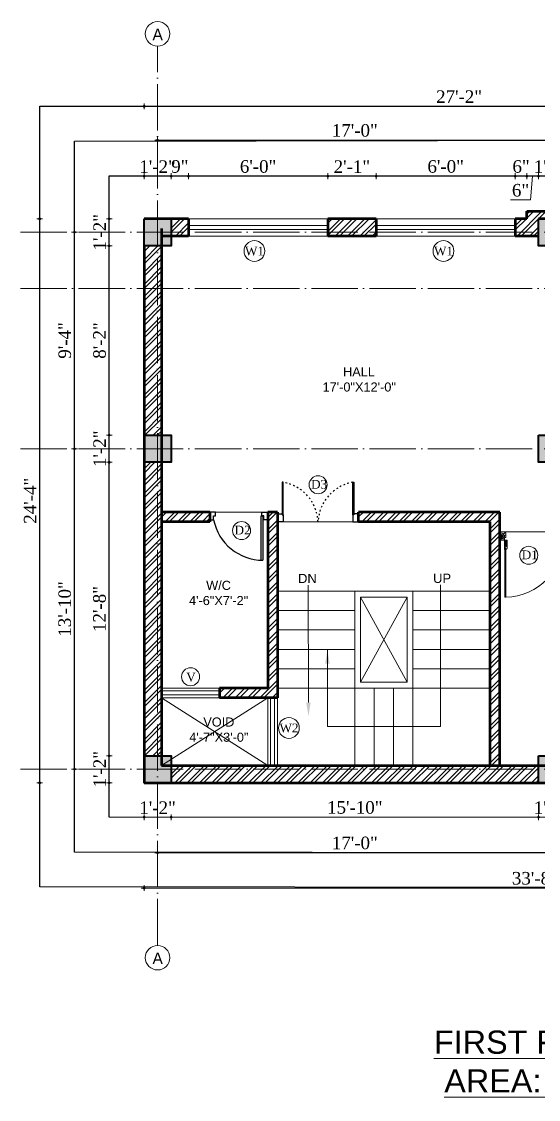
# Model space of a CAD drawing. Header units: inches. Extents: x 153221 to 157601, y -20468 to 0.
# Drawn here: x 154586 to 154853, y -19060 to -18503 of the extents above; entities that cross this region are included whole.
import ezdxf

# ---------------------------------------------------------------- set-up
doc = ezdxf.new("R2010")
doc.units = ezdxf.units.IN
doc.header["$MEASUREMENT"] = 0
doc.header["$PDMODE"] = 99
doc.linetypes.add('ACAD_ISO03W100', pattern=[30, 12, -18])
doc.linetypes.add('ACAD_ISO04W100', pattern=[30, 24, -3, 0, -3])
for name, color, linetype, lineweight in [('.09', 24, 'Continuous', 9), ('.1', 168, 'Continuous', 13), ('CENTER  LINE RA', 10, 'ACAD_ISO04W100', 20), ('CONC. OUTLINE RA', 150, 'Continuous', 40), ('door', 170, 'Continuous', 25), ('DOOR-WIN RA', 3, 'Continuous', 20), ('dw', 104, 'Continuous', 18), ('Hatch', 254, 'Continuous', 9), ('HATCH RA', 8, 'Continuous', 5), ('STAIR PLAN AND ELEV RA', 124, 'Continuous', 20), ('Text', 7, 'Continuous', 18), ('TEXTLAYER', 7, 'Continuous', 18), ('WALL RA', 42, 'Continuous', 50)]:
    doc.layers.add(name, color=color, linetype=linetype, lineweight=lineweight)
for name, color, linetype in [('IN-WALL', 1, 'Continuous'), ('lettring', 7, 'Continuous'), ('WINDOW+dOOR', 5, 'Continuous')]:
    doc.layers.add(name, color=color, linetype=linetype)
doc.styles.add('arial', font='arial.ttf', dxfattribs={"height": 7})
doc.styles.add('DIM', font='dutch.ttf')
doc.styles.get("Standard").update_dxf_attribs({"font": 'arial.ttf'})
doc.styles.add('titles', font='GOTHICB.TTF')
doc.dimstyles.new('1-8', dxfattribs={"dimtxt": 7, "dimasz": 3, "dimexe": 3, "dimexo": 3, "dimgap": 3, "dimtad": 1, "dimdec": 0, "dimzin": 0, "dimdsep": 46, "dimlunit": 4, "dimtxsty": 'arial', "dimblk": 'ARCHTICK', "dimcen": 0.09, "dimdle": 3, "dimclrt": 6, "dimazin": 0, "dimtfac": 1, "dimtdec": 0, "dimtix": 1, "dimtofl": 0, "dimtmove": 2, "dimatfit": 3, "dimfxl": 5, "dimfxlon": 1, "dimtolj": 1, "dimtzin": 0, "dimlwe": 5, "dimarcsym": 1})
doc.dimstyles.new('Copy of DIM 8', dxfattribs={"dimtxt": 6.5, "dimasz": 1, "dimexe": 6, "dimexo": 18, "dimgap": 1.6875, "dimtad": 1, "dimdec": 0, "dimzin": 3, "dimdsep": 46, "dimlunit": 4, "dimtxsty": 'DIM', "dimblk": 'dot 2', "dimcen": 0.09375, "dimse1": 1, "dimse2": 1, "dimclrd": 1, "dimclre": 1, "dimclrt": 256, "dimadec": 0, "dimazin": 0, "dimtfac": 0.75, "dimtdec": 0, "dimtix": 1, "dimtmove": 1, "dimatfit": 3, "dimldrblk": 'DOT', "dimfxl": 1, "dimtolj": 1, "dimtzin": 0, "dimlwd": 9, "dimlwe": 9, "dimarcsym": 0})
pattern_1 = [(45, (9374.3628, -3876.767), (-3.18198052, 3.18198052), []), (45, (9376.484, -3876.767), (-3.18198052, 3.18198052), [])]
pattern_2 = [(45, (9374.3628, -3872.767), (-3.18198052, 3.18198052), []), (45, (9376.484, -3872.767), (-3.18198052, 3.18198052), [])]

# ---------------------------------------------------------------- blocks, each defined once
blk = doc.blocks.new('30 inch door')
at = {"layer": '.09'}
blk.add_arc((10330.01, 24687.1), 25.67, 91.332, 180, dxfattribs=at)
at = {"layer": '.1'}
for p, q in [((10329.41, 24712.76), (10329.41, 24691.67)), ((10329.41, 24712.76), (10329.81, 24712.76)), ((10329.81, 24691.67), (10329.81, 24712.76)), ((10328.81, 24688.15), (10328.81, 24691.67)), ((10329.29, 24692.15), (10329.41, 24692.15)), ((10329.41, 24692.15), (10329.41, 24691.67)), ((10329.41, 24691.67), (10329.81, 24691.67)), ((10329.41, 24691.67), (10329.81, 24691.67)), ((10329.81, 24691.67), (10329.81, 24692.15)), ((10329.81, 24692.15), (10330.01, 24692.15)), ((10330.01, 24692.15), (10330.01, 24688.15)), ((10302.02, 24688.15), (10302.02, 24684.65)), ((10304.03, 24688.15), (10302.02, 24688.15)), ((10304.03, 24688.15), (10304.03, 24688.15)), ((10304.03, 24687.1), (10304.03, 24688.15)), ((10304.65, 24687.1), (10304.03, 24687.1)), ((10304.65, 24685.52), (10304.65, 24687.1)), ((10330.01, 24688.15), (10328.81, 24688.15)), ((10329.4, 24687.1), (10330.01, 24687.1)), ((10329.4, 24685.52), (10329.4, 24687.1)), ((10330.01, 24687.1), (10330.01, 24688.15)), ((10330.01, 24688.15), (10332.02, 24688.15)), ((10332.02, 24688.15), (10332.02, 24684.65)), ((10302.02, 24684.65), (10303.77, 24684.65)), ((10332.02, 24684.65), (10330.27, 24684.65))]:
    blk.add_line(p, q, dxfattribs=at)
for centre, major_axis, start_param, end_param in [((10329.29, 24691.67), (-0.339, 0.339), 5.497787, 7.068583), ((10303.77, 24685.52), (-0.619, -0.619), 0.785398, 2.356194)]:
    blk.add_ellipse(centre, major_axis=major_axis, ratio=1, start_param=start_param, end_param=end_param, dxfattribs=at)
at = {"layer": '.1', "extrusion": (0, 0, -1)}
blk.add_ellipse((10330.27, 24685.52), major_axis=(-0.619, 0.619), ratio=1, start_param=3.926991, end_param=5.497787, dxfattribs=at)
blk.add_line((10330.01, 24688.15), (10330.01, 24688.15))
at = {"layer": 'Hatch', "lineweight": 0}
for points, knots in [([(10329.9, 24690.9), (10329.69, 24690.85), (10329.25, 24690.74), (10329.1, 24690.31), (10329.02, 24690.08)], [0, 0, 0, 0, 15.424483, 31.99547, 31.99547, 31.99547, 31.99547]), ([(10329.92, 24690.24), (10329.72, 24690.12), (10329.23, 24689.84), (10329.13, 24689.27), (10329.07, 24688.95)], [0, 0, 0, 0, 17.254821, 40.319618, 40.319618, 40.319618, 40.319618]), ([(10330.01, 24688.15), (10329.7, 24688.44), (10329.1, 24689.01), (10329.14, 24689.82), (10329.09, 24691.13)], [0, 0, 0, 0, 30.296971, 58.529009, 58.529009, 58.529009, 58.529009]), ([(10330.01, 24688.15), (10329.86, 24688.5), (10329.47, 24689.39), (10329.44, 24690.38), (10329.42, 24690.98)], [0, 0, 0, 0, 28.413311, 72.750806, 72.750806, 72.750806, 72.750806]), ([(10330.01, 24688.15), (10329.93, 24688.7), (10329.77, 24689.76), (10329.75, 24690.84), (10329.74, 24691.37)], [0, 0, 0, 0, 41.50394, 80.765622, 80.765622, 80.765622, 80.765622]), ([(10302.02, 24688.15), (10302.05, 24687.95), (10302.17, 24687.01), (10302.48, 24686.12), (10302.72, 24685.42)], [0, 0, 0, 0, 17.459471, 80.67073, 80.67073, 80.67073, 80.67073]), ([(10302.02, 24688.15), (10302.41, 24687.86), (10303.15, 24687.31), (10304.04, 24687.05), (10304.45, 24686.93)], [0, 0, 0, 0, 41.503939, 78.170205, 78.170205, 78.170205, 78.170205]), ([(10302.02, 24688.15), (10302.45, 24687.5), (10303.05, 24686.59), (10304.02, 24686.14), (10304.29, 24686.01)], [0, 0, 0, 0, 64.705486, 90.408952, 90.408952, 90.408952, 90.408952]), ([(10302.02, 24688.15), (10302.13, 24687.79), (10302.35, 24687.1), (10302.97, 24686.1), (10304.18, 24685.07)], [0, 0, 0, 0, 30.296971, 58.529009, 58.529009, 58.529009, 58.529009]), ([(10303.35, 24687.82), (10303.2, 24687.43), (10302.98, 24686.82), (10302.44, 24686.51), (10302.25, 24686.4)], [0, 0, 0, 0, 34.642749, 52.790216, 52.790216, 52.790216, 52.790216]), ([(10303.86, 24687.89), (10303.73, 24687.32), (10303.52, 24686.4), (10302.7, 24686), (10302.39, 24685.85)], [0, 0, 0, 0, 47.051669, 75.417188, 75.417188, 75.417188, 75.417188]), ([(10304.15, 24687.01), (10304.07, 24686.57), (10303.9, 24685.69), (10303.13, 24685.22), (10302.75, 24684.98)], [0, 0, 0, 0, 36.886594, 73.591637, 73.591637, 73.591637, 73.591637]), ([(10330.01, 24688.15), (10329.8, 24688.26), (10329.35, 24688.51), (10329.11, 24688.97), (10328.99, 24689.22)], [0, 0, 0, 0, 17.459472, 37.737029, 37.737029, 37.737029, 37.737029]), ([(10329.9, 24689.44), (10329.59, 24689.24), (10329.23, 24689.01), (10329.2, 24688.63), (10329.2, 24688.58)], [0, 0, 0, 0, 24.633819, 28.489546, 28.489546, 28.489546, 28.489546]), ([(10332.02, 24688.15), (10331.63, 24687.86), (10330.89, 24687.31), (10330.01, 24687.05), (10329.59, 24686.93)], [0, 0, 0, 0, 41.503939, 78.170205, 78.170205, 78.170205, 78.170205]), ([(10332.02, 24688.15), (10331.59, 24687.5), (10330.99, 24686.59), (10330.03, 24686.14), (10329.75, 24686.01)], [0, 0, 0, 0, 64.705486, 90.408952, 90.408952, 90.408952, 90.408952]), ([(10332.02, 24688.15), (10331.91, 24687.79), (10331.69, 24687.1), (10331.07, 24686.1), (10329.87, 24685.07)], [0, 0, 0, 0, 30.296971, 58.529009, 58.529009, 58.529009, 58.529009]), ([(10329.89, 24687.01), (10329.98, 24686.57), (10330.14, 24685.69), (10330.91, 24685.22), (10331.29, 24684.98)], [0, 0, 0, 0, 36.886594, 73.591637, 73.591637, 73.591637, 73.591637]), ([(10330.18, 24687.89), (10330.31, 24687.32), (10330.52, 24686.4), (10331.35, 24686), (10331.66, 24685.85)], [0, 0, 0, 0, 47.051669, 75.417188, 75.417188, 75.417188, 75.417188]), ([(10330.7, 24687.82), (10330.84, 24687.43), (10331.06, 24686.82), (10331.61, 24686.51), (10331.8, 24686.4)], [0, 0, 0, 0, 34.642749, 52.790216, 52.790216, 52.790216, 52.790216]), ([(10332.02, 24688.15), (10332, 24687.95), (10331.87, 24687.01), (10331.56, 24686.12), (10331.32, 24685.42)], [0, 0, 0, 0, 17.459471, 80.67073, 80.67073, 80.67073, 80.67073])]:
    blk.add_open_spline(points, degree=3, knots=knots, dxfattribs=at)
blk = doc.blocks.new('asdadas')
at = {"layer": 'door'}
for points in [[(-15507.35, 29030.58), (-15507.34, 29047.44), (-15507.84, 29047.44), (-15507.85, 29031.08)], [(-15471.35, 29030.58), (-15471.36, 29047.44), (-15470.86, 29047.44), (-15470.85, 29031.08)]]:
    blk.add_lwpolyline(points, dxfattribs=at)
for points in [[(-15510.35, 29027.08), (-15510.35, 29031.08), (-15507.85, 29031.08), (-15507.85, 29030.58), (-15507.35, 29030.58), (-15507.35, 29027.08)], [(-15468.35, 29027.08), (-15468.35, 29031.08), (-15470.85, 29031.08), (-15470.85, 29030.58), (-15471.35, 29030.58), (-15471.35, 29027.08)]]:
    blk.add_lwpolyline(points, close=True, dxfattribs=at)
at = {"layer": 'door', "linetype": 'ACAD_ISO03W100', "ltscale": 0.07}
for centre, start, end in [((-15511.1, 29025.99), 2.8678, 80.0616), ((-15467.6, 29025.99), 99.9384, 177.1322)]:
    blk.add_arc(centre, 21.78, start, end, dxfattribs=at)
blk = doc.blocks.new('COLUMN')
at = {"layer": 'CONC. OUTLINE RA', "transparency": 33554687}
h = blk.add_hatch(color=256, dxfattribs=at)
h.dxf.hatch_style = 1
h.paths.add_polyline_path([(148062.93, -13130.45), (148076.93, -13130.45), (148076.93, -13116.45), (148062.93, -13116.45)])
at = {"layer": 'CONC. OUTLINE RA'}
blk.add_lwpolyline([(148062.93, -13116.45), (148076.93, -13116.45), (148076.93, -13130.45), (148062.93, -13130.45)], close=True, dxfattribs=at)
blk = doc.blocks.new('D1')
at = {"layer": 'door'}
for p, q in [((40756.71, -24912.93), (40760.71, -24912.93)), ((40756.71, -24912.93), (40756.71, -24914.93)), ((40756.71, -24914.93), (40758.71, -24914.93)), ((40758.71, -24914.93), (40758.71, -24915.93)), ((40758.71, -24915.93), (40760.71, -24915.93)), ((40760.71, -24915.93), (40760.71, -24912.93)), ((40758.71, -24940.43), (40735.75, -24940.43)), ((40735.93, -24939.43), (40758.71, -24939.43)), ((40758.71, -24939.43), (40758.71, -24940.43)), ((40758.71, -24940.93), (40758.71, -24939.93)), ((40758.71, -24939.93), (40760.71, -24939.93)), ((40760.71, -24939.93), (40760.71, -24942.93)), ((40756.71, -24940.93), (40758.71, -24940.93)), ((40756.71, -24942.93), (40756.71, -24940.93)), ((40760.71, -24942.93), (40756.71, -24942.93))]:
    blk.add_line(p, q, dxfattribs=at)
blk.add_arc((40761.75, -24940.43), 25.99, 101.1753, 180.0001, dxfattribs=at)
blk = doc.blocks.new('_ArchTick')
at = {"color": 0, "linetype": 'ByBlock', "const_width": 0.15}
blk.add_lwpolyline([(-0.5, -0.5), (0.5, 0.5)], dxfattribs=at)
blk = doc.blocks.new('nbc')
at = {"layer": 'CENTER  LINE RA', "linetype": 'ACAD_ISO04W100'}
for p, q in [((157544.19, -18980.32), (157544.19, -18515.32)), ((157473.24, -18611.56), (158032.97, -18611.56)), ((157473.24, -18640.7), (158032.97, -18640.7)), ((157473.24, -18723.5), (158032.97, -18723.5)), ((157473.24, -18889.2), (158032.97, -18889.2))]:
    blk.add_line(p, q, dxfattribs=at)
at = {"layer": 'Text'}
for centre in [(157544.19, -18508.98), (157544.19, -18508.98), (157544.19, -18508.98), (157544.19, -18986.67), (157544.19, -18986.67), (157544.19, -18986.67)]:
    blk.add_circle(centre, 6.34, dxfattribs=at)
at = {"layer": 'Text', "char_height": 6, "width": 68.6783, "attachment_point": 3, "rotation": 0.0035, "style": 'titles'}
for insert in [(157546.91, -18506.3), (157546.91, -18983.99)]:
    blk.add_mtext('{\\fStylus BT|b0|i0|c0|p34;A}', dxfattribs=dict(at, insert=insert))
blk = doc.blocks.new('dot1')
at = {"layer": 'Hatch'}
h = blk.add_hatch(color=256, dxfattribs=at)
edge = h.paths.add_edge_path()
edge.add_arc((0, 0), 1, 0, 360)
for p, q in [((3, 0), (-3, 0)), ((0, 3), (0, -3))]:
    blk.add_line(p, q, dxfattribs=at)
blk.add_circle((0, 0), 1, dxfattribs=at)
blk = doc.blocks.new('dot 2')
at = {"layer": 'Hatch', "xscale": 0.5, "yscale": 0.5, "zscale": 0.5}
blk.add_blockref('dot1', (0, 0), dxfattribs=at)
blk = doc.blocks.new('*D659')
at = {"layer": 'Defpoints', "color": 0, "transparency": 16777216}
for p in [(158400.66, -18582.7), (158386.66, -18604.7), (158400.66, -18604.7)]:
    blk.add_point(p, dxfattribs=at)
at = {"layer": 'lettring', "color": 1, "lineweight": 9, "transparency": 16777216}
for p, q in [((158385.66, -18582.7), (158384.66, -18582.7)), ((158386.66, -18582.7), (158400.66, -18582.7)), ((158401.66, -18582.7), (158402.66, -18582.7))]:
    blk.add_line(p, q, dxfattribs=at)
blk.add_blockref('dot 2', (158386.66, -18582.7), dxfattribs=at)
at = {"layer": 'lettring', "color": 1, "lineweight": 9, "transparency": 16777216, "rotation": 180}
blk.add_blockref('dot 2', (158400.66, -18582.7), dxfattribs=at)
at = {"layer": 'lettring', "transparency": 16777216, "insert": (158393.66, -18577.74), "char_height": 6.5, "attachment_point": 5, "style": 'DIM'}
blk.add_mtext('\\A1;1\'-2"', dxfattribs=at)
blk = doc.blocks.new('_Dot')
at = {"color": 0, "linetype": 'ByBlock', "lineweight": -2}
blk.add_line((-0.5, 0), (-1, 0), dxfattribs=at)
at = {"color": 0, "linetype": 'ByBlock', "const_width": 0.5}
blk.add_lwpolyline([(-0.25, 0, 1), (0.25, 0, 1)], format="xyb", close=True, dxfattribs=at)
blk = doc.blocks.new('*D660')
at = {"layer": 'Defpoints', "color": 0, "transparency": 16777216}
for p in [(158409.66, -18582.7), (158400.66, -18604.7), (158409.66, -18604.7)]:
    blk.add_point(p, dxfattribs=at)
at = {"layer": 'lettring', "color": 1, "lineweight": 9, "transparency": 16777216}
for p, q in [((158399.66, -18582.7), (158398.66, -18582.7)), ((158400.66, -18582.7), (158409.66, -18582.7)), ((158410.66, -18582.7), (158411.66, -18582.7))]:
    blk.add_line(p, q, dxfattribs=at)
blk.add_blockref('dot 2', (158400.66, -18582.7), dxfattribs=at)
at = {"layer": 'lettring', "color": 1, "lineweight": 9, "transparency": 16777216, "rotation": 180}
blk.add_blockref('dot 2', (158409.66, -18582.7), dxfattribs=at)
at = {"layer": 'lettring', "transparency": 16777216, "insert": (158405.16, -18577.7), "char_height": 6.5, "attachment_point": 5, "style": 'DIM'}
blk.add_mtext('\\A1;9"', dxfattribs=at)
blk = doc.blocks.new('*D661')
at = {"layer": 'Defpoints', "color": 0, "transparency": 16777216}
for p in [(158481.66, -18582.7), (158409.66, -18604.7), (158481.66, -18604.7)]:
    blk.add_point(p, dxfattribs=at)
at = {"layer": 'lettring', "color": 1, "lineweight": 9, "transparency": 16777216}
blk.add_line((158410.66, -18582.7), (158480.66, -18582.7), dxfattribs=at)
at = {"layer": 'lettring', "color": 1, "lineweight": 9, "transparency": 16777216, "rotation": 180}
blk.add_blockref('dot 2', (158409.66, -18582.7), dxfattribs=at)
at = {"layer": 'lettring', "color": 1, "lineweight": 9, "transparency": 16777216}
blk.add_blockref('dot 2', (158481.66, -18582.7), dxfattribs=at)
at = {"layer": 'lettring', "transparency": 16777216, "insert": (158445.66, -18577.7), "char_height": 6.5, "attachment_point": 5, "style": 'DIM'}
blk.add_mtext('\\A1;6\'-0"', dxfattribs=at)
blk = doc.blocks.new('*D662')
at = {"layer": 'Defpoints', "color": 0, "transparency": 16777216}
for p in [(158506.7, -18582.7), (158481.66, -18604.7), (158506.7, -18604.7)]:
    blk.add_point(p, dxfattribs=at)
at = {"layer": 'lettring', "color": 1, "lineweight": 9, "transparency": 16777216}
blk.add_line((158482.66, -18582.7), (158505.7, -18582.7), dxfattribs=at)
at = {"layer": 'lettring', "color": 1, "lineweight": 9, "transparency": 16777216, "rotation": 180}
blk.add_blockref('dot 2', (158481.66, -18582.7), dxfattribs=at)
at = {"layer": 'lettring', "color": 1, "lineweight": 9, "transparency": 16777216}
blk.add_blockref('dot 2', (158506.7, -18582.7), dxfattribs=at)
at = {"layer": 'lettring', "transparency": 16777216, "insert": (158494.18, -18577.74), "char_height": 6.5, "attachment_point": 5, "style": 'DIM'}
blk.add_mtext('\\A1;2\'-1"', dxfattribs=at)
blk = doc.blocks.new('*D663')
at = {"layer": 'Defpoints', "color": 0, "transparency": 16777216}
for p in [(158578.7, -18582.7), (158506.7, -18604.7), (158578.7, -18604.7)]:
    blk.add_point(p, dxfattribs=at)
at = {"layer": 'lettring', "color": 1, "lineweight": 9, "transparency": 16777216}
blk.add_line((158507.7, -18582.7), (158577.7, -18582.7), dxfattribs=at)
at = {"layer": 'lettring', "color": 1, "lineweight": 9, "transparency": 16777216, "rotation": 180}
blk.add_blockref('dot 2', (158506.7, -18582.7), dxfattribs=at)
at = {"layer": 'lettring', "color": 1, "lineweight": 9, "transparency": 16777216}
blk.add_blockref('dot 2', (158578.7, -18582.7), dxfattribs=at)
at = {"layer": 'lettring', "transparency": 16777216, "insert": (158542.7, -18577.7), "char_height": 6.5, "attachment_point": 5, "style": 'DIM'}
blk.add_mtext('\\A1;6\'-0"', dxfattribs=at)
blk = doc.blocks.new('*D664')
at = {"layer": 'Defpoints', "color": 0, "transparency": 16777216}
for p in [(158584.7, -18582.7), (158578.7, -18604.7), (158584.7, -18604.7)]:
    blk.add_point(p, dxfattribs=at)
at = {"layer": 'lettring', "color": 1, "lineweight": 9, "transparency": 16777216}
for p, q in [((158577.7, -18582.7), (158576.7, -18582.7)), ((158578.7, -18582.7), (158584.7, -18582.7)), ((158585.7, -18582.7), (158586.7, -18582.7))]:
    blk.add_line(p, q, dxfattribs=at)
blk.add_blockref('dot 2', (158578.7, -18582.7), dxfattribs=at)
at = {"layer": 'lettring', "color": 1, "lineweight": 9, "transparency": 16777216, "rotation": 180}
blk.add_blockref('dot 2', (158584.7, -18582.7), dxfattribs=at)
at = {"layer": 'lettring', "transparency": 16777216, "insert": (158581.7, -18577.7), "char_height": 6.5, "attachment_point": 5, "style": 'DIM'}
blk.add_mtext('\\A1;6"', dxfattribs=at)
blk = doc.blocks.new('*D665')
at = {"layer": 'Defpoints', "color": 0, "transparency": 16777216}
for p in [(158590.7, -18582.7), (158584.7, -18604.7), (158590.7, -18604.7)]:
    blk.add_point(p, dxfattribs=at)
at = {"layer": 'lettring', "color": 1, "lineweight": 9, "transparency": 16777216}
for p, q in [((158585.7, -18582.7), (158589.7, -18582.7)), ((158587.7, -18582.7), (158586.6, -18594.99)), ((158586.6, -18594.99), (158576.28, -18594.99))]:
    blk.add_line(p, q, dxfattribs=at)
at = {"layer": 'lettring', "color": 1, "lineweight": 9, "transparency": 16777216, "rotation": 180}
blk.add_blockref('dot 2', (158584.7, -18582.7), dxfattribs=at)
at = {"layer": 'lettring', "color": 1, "lineweight": 9, "transparency": 16777216}
blk.add_blockref('dot 2', (158590.7, -18582.7), dxfattribs=at)
at = {"layer": 'lettring', "transparency": 16777216, "insert": (158581.44, -18589.99), "char_height": 6.5, "attachment_point": 5, "style": 'DIM'}
blk.add_mtext('\\A1;6"', dxfattribs=at)
blk = doc.blocks.new('*D666')
at = {"layer": 'Defpoints', "color": 0, "transparency": 16777216}
for p in [(158604.7, -18582.7), (158590.7, -18604.7), (158604.7, -18604.7)]:
    blk.add_point(p, dxfattribs=at)
at = {"layer": 'lettring', "color": 1, "lineweight": 9, "transparency": 16777216}
for p, q in [((158589.7, -18582.7), (158588.7, -18582.7)), ((158590.7, -18582.7), (158604.7, -18582.7)), ((158605.7, -18582.7), (158606.7, -18582.7))]:
    blk.add_line(p, q, dxfattribs=at)
blk.add_blockref('dot 2', (158590.7, -18582.7), dxfattribs=at)
at = {"layer": 'lettring', "color": 1, "lineweight": 9, "transparency": 16777216, "rotation": 180}
blk.add_blockref('dot 2', (158604.7, -18582.7), dxfattribs=at)
at = {"layer": 'lettring', "transparency": 16777216, "insert": (158597.7, -18577.74), "char_height": 6.5, "attachment_point": 5, "style": 'DIM'}
blk.add_mtext('\\A1;1\'-2"', dxfattribs=at)
blk = doc.blocks.new('*D675')
at = {"layer": 'Defpoints', "color": 0, "transparency": 16777216}
for p in [(158597.7, -18564.08), (158393.66, -18611.7), (158597.7, -18611.7)]:
    blk.add_point(p, dxfattribs=at)
at = {"layer": 'lettring', "color": 1, "lineweight": 9, "transparency": 16777216}
blk.add_line((158394.66, -18564.08), (158596.7, -18564.08), dxfattribs=at)
for p, rotation in [((158393.66, -18564.08), 179.9997037240201), ((158597.7, -18564.08), 359.9997037240201)]:
    blk.add_blockref('dot 2', p, dxfattribs=dict(at, rotation=rotation))
at = {"layer": 'lettring', "transparency": 16777216, "insert": (158495.68, -18559.05), "char_height": 6.5, "attachment_point": 5, "rotation": 359.9997, "style": 'DIM'}
blk.add_mtext('\\A1;17\'-0"', dxfattribs=at)
blk = doc.blocks.new('*D677')
at = {"layer": 'Defpoints', "color": 0, "transparency": 16777216}
for p in [(158386.66, -18546.57), (158386.66, -18629.81), (158712.61, -18629.81)]:
    blk.add_point(p, dxfattribs=at)
at = {"layer": 'lettring', "color": 1, "lineweight": 9, "transparency": 16777216}
blk.add_line((158711.61, -18546.57), (158387.66, -18546.57), dxfattribs=at)
at = {"layer": 'lettring', "color": 1, "lineweight": 9, "transparency": 16777216, "rotation": 180}
blk.add_blockref('dot 2', (158386.66, -18546.57), dxfattribs=at)
at = {"layer": 'lettring', "color": 1, "lineweight": 9, "transparency": 16777216}
blk.add_blockref('dot 2', (158712.61, -18546.57), dxfattribs=at)
at = {"layer": 'lettring', "transparency": 16777216, "insert": (158549.63, -18541.57), "char_height": 6.5, "attachment_point": 5, "style": 'DIM'}
blk.add_mtext('\\A1;27\'-2"', dxfattribs=at)
blk = doc.blocks.new('*D690')
at = {"layer": 'Defpoints', "color": 0, "transparency": 16777216}
for p in [(158386.66, -18896.34), (158400.66, -18896.34), (158400.66, -18914.19)]:
    blk.add_point(p, dxfattribs=at)
at = {"layer": 'lettring', "color": 1, "lineweight": 9, "transparency": 16777216}
for p, q in [((158385.66, -18914.19), (158384.66, -18914.19)), ((158386.66, -18914.19), (158400.66, -18914.19)), ((158401.66, -18914.19), (158402.66, -18914.19))]:
    blk.add_line(p, q, dxfattribs=at)
blk.add_blockref('dot 2', (158386.66, -18914.19), dxfattribs=at)
at = {"layer": 'lettring', "color": 1, "lineweight": 9, "transparency": 16777216, "rotation": 180}
blk.add_blockref('dot 2', (158400.66, -18914.19), dxfattribs=at)
at = {"layer": 'lettring', "transparency": 16777216, "insert": (158393.66, -18909.22), "char_height": 6.5, "attachment_point": 5, "style": 'DIM'}
blk.add_mtext('\\A1;1\'-2"', dxfattribs=at)
blk = doc.blocks.new('*D691')
at = {"layer": 'Defpoints', "color": 0, "transparency": 16777216}
for p in [(158400.66, -18896.34), (158590.7, -18896.34), (158590.7, -18914.19)]:
    blk.add_point(p, dxfattribs=at)
at = {"layer": 'lettring', "color": 1, "lineweight": 9, "transparency": 16777216}
blk.add_line((158401.66, -18914.19), (158589.7, -18914.19), dxfattribs=at)
at = {"layer": 'lettring', "color": 1, "lineweight": 9, "transparency": 16777216, "rotation": 180}
blk.add_blockref('dot 2', (158400.66, -18914.19), dxfattribs=at)
at = {"layer": 'lettring', "color": 1, "lineweight": 9, "transparency": 16777216}
blk.add_blockref('dot 2', (158590.7, -18914.19), dxfattribs=at)
at = {"layer": 'lettring', "transparency": 16777216, "insert": (158495.68, -18909.12), "char_height": 6.5, "attachment_point": 5, "style": 'DIM'}
blk.add_mtext('\\A1;15\'-10"', dxfattribs=at)
blk = doc.blocks.new('*D692')
at = {"layer": 'Defpoints', "color": 0, "transparency": 16777216}
for p in [(158590.7, -18896.34), (158604.7, -18896.34), (158604.7, -18914.19)]:
    blk.add_point(p, dxfattribs=at)
at = {"layer": 'lettring', "color": 1, "lineweight": 9, "transparency": 16777216}
for p, q in [((158589.7, -18914.19), (158588.7, -18914.19)), ((158590.7, -18914.19), (158604.7, -18914.19)), ((158605.7, -18914.19), (158606.7, -18914.19))]:
    blk.add_line(p, q, dxfattribs=at)
blk.add_blockref('dot 2', (158590.7, -18914.19), dxfattribs=at)
at = {"layer": 'lettring', "color": 1, "lineweight": 9, "transparency": 16777216, "rotation": 180}
blk.add_blockref('dot 2', (158604.7, -18914.19), dxfattribs=at)
at = {"layer": 'lettring', "transparency": 16777216, "insert": (158597.7, -18909.22), "char_height": 6.5, "attachment_point": 5, "style": 'DIM'}
blk.add_mtext('\\A1;1\'-2"', dxfattribs=at)
blk = doc.blocks.new('*D695')
at = {"layer": 'Defpoints', "color": 0, "transparency": 16777216}
for p in [(158393.66, -18889.34), (158597.7, -18889.31), (158597.7, -18932.49)]:
    blk.add_point(p, dxfattribs=at)
at = {"layer": 'lettring', "color": 1, "lineweight": 9, "transparency": 16777216}
blk.add_line((158394.67, -18932.53), (158596.7, -18932.49), dxfattribs=at)
for p, rotation in [((158393.67, -18932.53), 180.0092945834064), ((158597.7, -18932.49), 0.009294583406391239)]:
    blk.add_blockref('dot 2', p, dxfattribs=dict(at, rotation=rotation))
at = {"layer": 'lettring', "transparency": 16777216, "insert": (158495.68, -18927.48), "char_height": 6.5, "attachment_point": 5, "rotation": 0.0093, "style": 'DIM'}
blk.add_mtext('\\A1;17\'-0"', dxfattribs=at)
blk = doc.blocks.new('*D697')
at = {"layer": 'Defpoints', "color": 0, "transparency": 16777216}
for p in [(158386.66, -18896.34), (158791.01, -18896.35), (158791.01, -18950.75)]:
    blk.add_point(p, dxfattribs=at)
at = {"layer": 'lettring', "color": 1, "lineweight": 9, "transparency": 16777216}
blk.add_line((158387.66, -18950.75), (158790.01, -18950.75), dxfattribs=at)
for p, rotation in [((158386.66, -18950.75), 179.9989877052301), ((158791.01, -18950.75), 359.99898770523)]:
    blk.add_blockref('dot 2', p, dxfattribs=dict(at, rotation=rotation))
at = {"layer": 'lettring', "transparency": 16777216, "insert": (158588.83, -18945.74), "char_height": 6.5, "attachment_point": 5, "rotation": 359.999, "style": 'DIM'}
blk.add_mtext('\\A1;33\'-8"', dxfattribs=at)
blk = doc.blocks.new('*D699')
at = {"layer": 'Defpoints', "color": 0, "transparency": 16777216}
for p in [(158368.66, -18882.34), (158386.66, -18882.34), (158386.66, -18896.34)]:
    blk.add_point(p, dxfattribs=at)
at = {"layer": 'lettring', "color": 1, "lineweight": 9, "transparency": 16777216}
for p, q in [((158368.66, -18881.34), (158368.66, -18880.34)), ((158368.66, -18896.34), (158368.66, -18882.34)), ((158368.66, -18897.34), (158368.66, -18898.34))]:
    blk.add_line(p, q, dxfattribs=at)
for p, rotation in [((158368.66, -18882.34), 270), ((158368.66, -18896.34), 90)]:
    blk.add_blockref('dot 2', p, dxfattribs=dict(at, rotation=rotation))
at = {"layer": 'lettring', "transparency": 16777216, "insert": (158363.69, -18889.34), "char_height": 6.5, "attachment_point": 5, "rotation": 90, "style": 'DIM'}
blk.add_mtext('\\A1;1\'-2"', dxfattribs=at)
blk = doc.blocks.new('*D700')
at = {"layer": 'Defpoints', "color": 0, "transparency": 16777216}
for p in [(158368.66, -18730.64), (158386.66, -18730.64), (158386.66, -18882.34)]:
    blk.add_point(p, dxfattribs=at)
at = {"layer": 'lettring', "color": 1, "lineweight": 9, "transparency": 16777216}
blk.add_line((158368.66, -18881.34), (158368.66, -18731.64), dxfattribs=at)
for p, rotation in [((158368.66, -18730.64), 90), ((158368.66, -18882.34), 270)]:
    blk.add_blockref('dot 2', p, dxfattribs=dict(at, rotation=rotation))
at = {"layer": 'lettring', "transparency": 16777216, "insert": (158363.63, -18806.49), "char_height": 6.5, "attachment_point": 5, "rotation": 90, "style": 'DIM'}
blk.add_mtext('\\A1;12\'-8"', dxfattribs=at)
blk = doc.blocks.new('*D701')
at = {"layer": 'Defpoints', "color": 0, "transparency": 16777216}
for p in [(158368.66, -18716.64), (158386.66, -18716.64), (158386.66, -18730.64)]:
    blk.add_point(p, dxfattribs=at)
at = {"layer": 'lettring', "color": 1, "lineweight": 9, "transparency": 16777216}
for p, q in [((158368.66, -18715.64), (158368.66, -18714.64)), ((158368.66, -18730.64), (158368.66, -18716.64)), ((158368.66, -18731.64), (158368.66, -18732.64))]:
    blk.add_line(p, q, dxfattribs=at)
for p, rotation in [((158368.66, -18716.64), 270), ((158368.66, -18730.64), 90)]:
    blk.add_blockref('dot 2', p, dxfattribs=dict(at, rotation=rotation))
at = {"layer": 'lettring', "transparency": 16777216, "insert": (158363.69, -18723.64), "char_height": 6.5, "attachment_point": 5, "rotation": 90, "style": 'DIM'}
blk.add_mtext('\\A1;1\'-2"', dxfattribs=at)
blk = doc.blocks.new('*D702')
at = {"layer": 'Defpoints', "color": 0, "transparency": 16777216}
for p in [(158368.66, -18618.7), (158386.66, -18618.7), (158386.66, -18716.64)]:
    blk.add_point(p, dxfattribs=at)
at = {"layer": 'lettring', "color": 1, "lineweight": 9, "transparency": 16777216}
blk.add_line((158368.66, -18715.64), (158368.66, -18619.7), dxfattribs=at)
for p, rotation in [((158368.66, -18618.7), 90), ((158368.66, -18716.64), 270)]:
    blk.add_blockref('dot 2', p, dxfattribs=dict(at, rotation=rotation))
at = {"layer": 'lettring', "transparency": 16777216, "insert": (158363.65, -18667.67), "char_height": 6.5, "attachment_point": 5, "rotation": 90, "style": 'DIM'}
blk.add_mtext('\\A1;8\'-2"', dxfattribs=at)
blk = doc.blocks.new('*D703')
at = {"layer": 'Defpoints', "color": 0, "transparency": 16777216}
for p in [(158368.66, -18604.7), (158386.66, -18604.7), (158386.66, -18618.7)]:
    blk.add_point(p, dxfattribs=at)
at = {"layer": 'lettring', "color": 1, "lineweight": 9, "transparency": 16777216}
for p, q in [((158368.66, -18603.7), (158368.66, -18602.7)), ((158368.66, -18618.7), (158368.66, -18604.7)), ((158368.66, -18619.7), (158368.66, -18620.7))]:
    blk.add_line(p, q, dxfattribs=at)
for p, rotation in [((158368.66, -18604.7), 270), ((158368.66, -18618.7), 90)]:
    blk.add_blockref('dot 2', p, dxfattribs=dict(at, rotation=rotation))
at = {"layer": 'lettring', "transparency": 16777216, "insert": (158363.69, -18611.7), "char_height": 6.5, "attachment_point": 5, "rotation": 90, "style": 'DIM'}
blk.add_mtext('\\A1;1\'-2"', dxfattribs=at)
blk = doc.blocks.new('*D704')
at = {"layer": 'Defpoints', "color": 0, "transparency": 16777216}
for p in [(158393.66, -18611.67), (158350.66, -18723.6), (158393.66, -18723.6)]:
    blk.add_point(p, dxfattribs=at)
at = {"layer": 'lettring', "color": 1, "lineweight": 9, "transparency": 16777216}
blk.add_line((158350.66, -18612.67), (158350.66, -18722.6), dxfattribs=at)
for p, rotation in [((158350.66, -18611.67), 90), ((158350.66, -18723.6), 270)]:
    blk.add_blockref('dot 2', p, dxfattribs=dict(at, rotation=rotation))
at = {"layer": 'lettring', "transparency": 16777216, "insert": (158345.66, -18667.64), "char_height": 6.5, "attachment_point": 5, "rotation": 90, "style": 'DIM'}
blk.add_mtext('\\A1;9\'-4"', dxfattribs=at)
blk = doc.blocks.new('*D705')
at = {"layer": 'Defpoints', "color": 0, "transparency": 16777216}
for p in [(158393.66, -18723.6), (158350.66, -18889.34), (158393.66, -18889.34)]:
    blk.add_point(p, dxfattribs=at)
at = {"layer": 'lettring', "color": 1, "lineweight": 9, "transparency": 16777216}
blk.add_line((158350.66, -18724.6), (158350.66, -18888.34), dxfattribs=at)
for p, rotation in [((158350.66, -18723.6), 90), ((158350.66, -18889.34), 270)]:
    blk.add_blockref('dot 2', p, dxfattribs=dict(at, rotation=rotation))
at = {"layer": 'lettring', "transparency": 16777216, "insert": (158345.63, -18806.47), "char_height": 6.5, "attachment_point": 5, "rotation": 90, "style": 'DIM'}
blk.add_mtext('\\A1;13\'-10"', dxfattribs=at)
blk = doc.blocks.new('A$C0BBD0BBA')
at = {"color": 7, "lineweight": 5}
blk.add_lwpolyline([(0, 0), (73.27, 0)], dxfattribs=at)
at = {"color": 8, "lineweight": 5}
blk.add_leader([(39.65, 58.42), (0, 58.42), (0, 0)], dimstyle='1-8', override={"dimasz": 7, "dimgap": 2, "dimtad": 0, "dimfxl": 12}, dxfattribs=at)
blk = doc.blocks.new('DJDL')
at = {"layer": 'HATCH RA'}
h = blk.add_hatch(dxfattribs=at)
h.set_pattern_fill('ANSI32', color=256, scale=12)
h.paths.add_polyline_path([(158608.7, -18600.86), (158584.7, -18600.84), (158584.7, -18604.7), (158578.7, -18604.7), (158578.7, -18613.7), (158590.7, -18613.7), (158590.7, -18604.7), (158604.7, -18604.7), (158604.7, -18618.7), (158599.7, -18618.7), (158599.7, -18642.81), (158617.61, -18642.81), (158617.61, -18633.81), (158608.7, -18633.81)])
h = blk.add_hatch(dxfattribs=at)
h.set_pattern_fill('ANSI32', color=256, scale=12)
h.set_pattern_definition(pattern_1)
h.paths.add_polyline_path([(158409.66, -18613.7), (158409.66, -18604.7), (158400.66, -18604.7), (158400.66, -18613.7)])
h = blk.add_hatch(dxfattribs=at)
h.set_pattern_fill('ANSI32', color=256, scale=12)
h.set_pattern_definition(pattern_1)
h.paths.add_polyline_path([(158481.66, -18604.7), (158481.66, -18613.7), (158506.7, -18613.7), (158506.7, -18604.7)])
h = blk.add_hatch(dxfattribs=at)
h.set_pattern_fill('ANSI32', color=256, scale=12)
h.set_pattern_definition(pattern_2)
h.paths.add_polyline_path([(158395.66, -18618.7), (158386.66, -18618.7), (158386.66, -18716.64), (158395.66, -18716.64)])
h = blk.add_hatch(dxfattribs=at)
h.set_pattern_fill('ANSI32', color=256, scale=12)
h.set_pattern_definition(pattern_2)
h.paths.add_polyline_path([(158395.66, -18730.64), (158386.66, -18730.64), (158386.66, -18882.34), (158395.66, -18882.34)])
h = blk.add_hatch(dxfattribs=at)
h.set_pattern_fill('ANSI32', color=256, scale=12)
h.set_pattern_definition(pattern_2)
h.paths.add_polyline_path([(158395.66, -18756.34), (158395.66, -18761.34), (158420.66, -18761.34), (158420.66, -18756.34)])
h = blk.add_hatch(dxfattribs=at)
h.set_pattern_fill('ANSI32', color=256, scale=12)
h.set_pattern_definition(pattern_2)
h.paths.add_polyline_path([(158455.66, -18852.34), (158455.66, -18756.34), (158450.66, -18756.34), (158450.66, -18760.34), (158450.66, -18847.34), (158425.66, -18847.34), (158425.66, -18852.34)])
h = blk.add_hatch(dxfattribs=at)
h.set_pattern_fill('ANSI32', color=256, scale=12)
h.set_pattern_definition(pattern_2)
h.paths.add_polyline_path([(158570.7, -18756.34), (158497.66, -18756.34), (158497.66, -18761.34), (158565.7, -18761.34), (158565.7, -18887.34), (158570.7, -18887.34), (158570.7, -18770.84), (158570.7, -18770.84), (158570.7, -18766.64)])
h = blk.add_hatch(dxfattribs=at)
h.set_pattern_fill('ANSI32', color=256, scale=12)
h.set_pattern_definition(pattern_2)
h.paths.add_polyline_path([(158590.7, -18887.34), (158400.66, -18887.34), (158400.66, -18896.34), (158590.7, -18896.34)])
at = {"color": 7, "lineweight": 5}
blk.add_lwpolyline([(158471.71, -18854.85), (158471.62, -18794.09)], dxfattribs=at)
at = {"color": 8, "lineweight": 5}
blk.add_solid([(158470.54, -18854.86), (158471.72, -18861.85), (158472.87, -18854.85)], dxfattribs=at)
at = {"layer": 'Defpoints'}
for points in [[(158332.66, -18546.57), (158732.16, -18546.57), (158859.76, -18676.39), (158860.5, -18950.85), (158332.66, -18950.13)], [(158350.66, -18564.57), (158726.35, -18563.82), (158841.78, -18684.02), (158842.46, -18932.82), (158350.66, -18932.16)], [(158368.66, -18582.57), (158719.93, -18582.57), (158822.23, -18693.64), (158822.53, -18914.29), (158368.66, -18914.18)]]:
    blk.add_lwpolyline(points, close=True, dxfattribs=at)
at = {"layer": 'DOOR-WIN RA'}
for p, q in [((158409.66, -18604.7), (158481.66, -18604.7)), ((158409.66, -18608.2), (158481.66, -18608.2)), ((158506.7, -18604.7), (158578.7, -18604.7)), ((158506.7, -18608.2), (158578.7, -18608.2)), ((158409.66, -18610.2), (158481.66, -18610.2)), ((158409.66, -18613.7), (158481.66, -18613.7)), ((158506.7, -18610.2), (158578.7, -18610.2)), ((158506.7, -18613.7), (158578.7, -18613.7)), ((158425.66, -18847.34), (158395.66, -18847.34)), ((158425.66, -18848.84), (158395.66, -18848.84)), ((158425.66, -18850.84), (158395.66, -18850.84)), ((158425.66, -18852.34), (158395.66, -18852.34)), ((158450.66, -18852.34), (158450.66, -18887.34)), ((158452.16, -18852.34), (158452.16, -18887.34)), ((158454.16, -18852.34), (158454.16, -18887.34)), ((158455.66, -18852.34), (158455.66, -18887.34))]:
    blk.add_line(p, q, dxfattribs=at)
at = {"layer": 'HATCH RA'}
for p, q in [((158423.66, -18756.34), (158447.66, -18756.34)), ((158455.66, -18761.34), (158497.66, -18761.34)), ((158606.7, -18766.64), (158570.7, -18766.64)), ((158498.66, -18844.34), (158522.7, -18800.34)), ((158498.66, -18800.34), (158522.7, -18844.34)), ((158395.66, -18887.34), (158450.66, -18852.34)), ((158395.66, -18852.34), (158450.66, -18887.34))]:
    blk.add_line(p, q, dxfattribs=at)
at = {"layer": 'STAIR PLAN AND ELEV RA'}
for p, q in [((158455.66, -18797.34), (158495.66, -18797.34)), ((158495.66, -18797.34), (158495.66, -18887.34)), ((158498.66, -18797.34), (158495.66, -18797.34)), ((158498.66, -18797.34), (158522.7, -18797.34)), ((158522.7, -18797.34), (158525.7, -18797.34)), ((158525.7, -18797.34), (158525.7, -18887.34)), ((158525.7, -18797.34), (158565.7, -18797.34)), ((158498.66, -18800.34), (158498.66, -18844.34)), ((158498.66, -18800.34), (158522.7, -18800.34)), ((158522.7, -18800.34), (158522.7, -18844.34)), ((158455.66, -18807.34), (158495.66, -18807.34)), ((158525.7, -18807.34), (158565.7, -18807.34)), ((158455.66, -18817.34), (158495.66, -18817.34)), ((158525.7, -18817.34), (158565.7, -18817.34)), ((158455.66, -18827.34), (158495.66, -18827.34)), ((158525.7, -18827.34), (158565.7, -18827.34)), ((158455.66, -18837.34), (158495.66, -18837.34)), ((158525.7, -18837.34), (158565.7, -18837.34)), ((158455.66, -18847.34), (158525.7, -18847.34)), ((158498.66, -18844.34), (158522.7, -18844.34)), ((158505.66, -18847.34), (158505.66, -18887.34)), ((158515.66, -18847.34), (158515.66, -18887.34)), ((158525.7, -18847.34), (158565.7, -18847.34))]:
    blk.add_line(p, q, dxfattribs=at)
at = {"layer": 'TEXTLAYER'}
for centre, radius in [((158443.75, -18621.39), 5.36), ((158541.55, -18621.39), 5.36), ((158476.72, -18742.25), 4.65), ((158437.1, -18765.94), 4.65), ((158585.7, -18778.73), 4.65), ((158410.74, -18841.51), 4.65), ((158461.6, -18868.01), 5.36)]:
    blk.add_circle(centre, radius, dxfattribs=at)
at = {"layer": 'WALL RA'}
for p, q in [((158584.7, -18604.7), (158584.7, -18600.84)), ((158584.7, -18600.84), (158608.7, -18600.86)), ((158409.66, -18604.7), (158386.66, -18604.7)), ((158409.66, -18604.7), (158409.66, -18613.7)), ((158506.7, -18604.7), (158481.66, -18604.7)), ((158481.66, -18604.7), (158481.66, -18613.7)), ((158506.7, -18604.7), (158506.7, -18613.7)), ((158584.7, -18604.7), (158578.7, -18604.7)), ((158578.7, -18604.7), (158578.7, -18613.7)), ((158604.7, -18604.7), (158590.7, -18604.7)), ((158395.66, -18609.7), (158395.66, -18887.34)), ((158409.66, -18613.7), (158395.66, -18613.7)), ((158506.7, -18613.7), (158481.66, -18613.7)), ((158590.7, -18613.7), (158578.7, -18613.7)), ((158386.66, -18618.7), (158386.66, -18896.34)), ((158420.66, -18756.34), (158395.66, -18756.34)), ((158420.66, -18756.34), (158420.66, -18761.34)), ((158450.66, -18756.34), (158450.66, -18847.34)), ((158455.66, -18756.34), (158450.66, -18756.34)), ((158455.66, -18756.34), (158455.66, -18852.34)), ((158570.7, -18756.34), (158497.66, -18756.34)), ((158497.66, -18761.34), (158497.66, -18756.34)), ((158570.7, -18887.34), (158570.7, -18756.34)), ((158420.66, -18761.34), (158395.66, -18761.34)), ((158565.7, -18761.34), (158497.66, -18761.34)), ((158565.7, -18887.34), (158565.7, -18761.34)), ((158450.66, -18847.34), (158425.66, -18847.34)), ((158425.66, -18847.34), (158425.66, -18852.34)), ((158455.66, -18852.34), (158425.66, -18852.34)), ((158395.66, -18887.34), (158777.01, -18887.34)), ((158386.66, -18896.34), (158777.58, -18896.34))]:
    blk.add_line(p, q, dxfattribs=at)
blk.add_blockref('nbc', (849.47, -0.11))
at = {"color": 1, "rotation": 89.99999999999999}
blk.add_blockref('A$C0BBD0BBA', (158539.94, -18867.32), dxfattribs=at)
at = {"layer": 'CONC. OUTLINE RA'}
for p in [(10323.73, -5488.26), (10527.77, -5488.26), (10323.73, -5600.19), (10527.77, -5600.19), (10323.73, -5765.89), (10527.77, -5765.89)]:
    blk.add_blockref('COLUMN', p, dxfattribs=at)
at = {"layer": 'dw'}
blk.add_blockref('asdadas', (173966.01, -47788.41), dxfattribs=at)
at = {"layer": 'IN-WALL', "rotation": 90.00000000000001}
blk.add_blockref('D1', (133507.73, -59517.05), dxfattribs=at)
at = {"layer": 'WINDOW+dOOR', "extrusion": (0, 0, -1), "xscale": -1.200000004184403, "yscale": 1.200000004188041, "zscale": -1.200000004184403, "rotation": 180}
blk.add_blockref('30 inch door', (-170969.13, 10854.94), dxfattribs=at)
at = {"char_height": 4.7109, "attachment_point": 1}
for s, width, insert in [('\\pi14.78233;HALL\\P\\pi4.186;17\'-0"X12\'-0"', 45.2655, (158474.84, -18681.49)), ('\\pi16.40672;W/C\\P\\pi7.52959;4\'-6"X7\'-2"', 45.2655, (158402.4, -18791.9)), ('\\pi36.88479;VOID\\P\\pi29.63687;4\'-7"X3\'-0"', 89.4801, (158380.43, -18862.56))]:
    blk.add_mtext_dynamic_manual_height_columns(s, width=width, gutter_width=23.55, heights=[0], dxfattribs=dict(at, insert=insert))
at = {"char_height": 4.8, "width": 9.3132, "attachment_point": 9, "style": 'arial'}
for s, insert in [('DN', (158476.02, -18793.1)), ('UP', (158545.5, -18793.1))]:
    blk.add_mtext(s, dxfattribs=dict(at, insert=insert))
at = {"layer": 'TEXTLAYER', "char_height": 4.5, "width": 245.2674, "attachment_point": 1}
for s, insert in [('{\\fTimes New Roman|b0|i0|c0|p18;W1}', (158438.89, -18619.14)), ('{\\fTimes New Roman|b0|i0|c0|p18;W1}', (158536.69, -18619.14)), ('{\\fTimes New Roman|b0|i0|c0|p18;D3}', (158473.08, -18739.75)), ('{\\fTimes New Roman|b0|i0|c0|p18;D2}', (158433.46, -18763.44)), ('{\\fTimes New Roman|b0|i0|c0|p18;D1}', (158582.06, -18776.23)), ('{\\fTimes New Roman|b0|i0|c0|p18;V}', (158408.49, -18839.43)), ('{\\fTimes New Roman|b0|i0|c0|p18;W2}', (158456.74, -18865.75))]:
    blk.add_mtext(s, dxfattribs=dict(at, insert=insert))
at = {"layer": 'TEXTLAYER', "ltscale": 5, "insert": (158417.38, -19024.47), "char_height": 12, "width": 394.9279, "attachment_point": 1, "rotation": 0.0057}
blk.add_mtext('\\pi119.19792;{\\LFIRST FLOOR PLAN \\P\\pi119.91824; AREA: 763.37 sq. ft.}', dxfattribs=at)
at = {"layer": 'lettring'}
for base, p1, p2, picture, middle in [((158386.66, -18546.57), (158712.61, -18629.81), (158386.66, -18629.81), '*D677', (158549.63, -18541.57)), ((158400.66, -18582.7), (158386.66, -18604.7), (158400.66, -18604.7), '*D659', (158393.66, -18577.74)), ((158409.66, -18582.7), (158400.66, -18604.7), (158409.66, -18604.7), '*D660', (158405.16, -18577.7)), ((158481.66, -18582.7), (158409.66, -18604.7), (158481.66, -18604.7), '*D661', (158445.66, -18577.7)), ((158506.7, -18582.7), (158481.66, -18604.7), (158506.7, -18604.7), '*D662', (158494.18, -18577.74)), ((158578.7, -18582.7), (158506.7, -18604.7), (158578.7, -18604.7), '*D663', (158542.7, -18577.7)), ((158584.7, -18582.7), (158578.7, -18604.7), (158584.7, -18604.7), '*D664', (158581.7, -18577.7)), ((158604.7, -18582.7), (158590.7, -18604.7), (158604.7, -18604.7), '*D666', (158597.7, -18577.74)), ((158400.66, -18914.19), (158386.66, -18896.34), (158400.66, -18896.34), '*D690', (158393.66, -18909.22)), ((158590.7, -18914.19), (158400.66, -18896.34), (158590.7, -18896.34), '*D691', (158495.68, -18909.12)), ((158604.7, -18914.19), (158590.7, -18896.34), (158604.7, -18896.34), '*D692', (158597.7, -18909.22))]:
    dim = blk.add_linear_dim(base=base, p1=p1, p2=p2, dimstyle='Copy of DIM 8', dxfattribs=at)
    dim.commit()
    dim.dimension.update_dxf_attribs({"geometry": picture, "text_midpoint": middle})
for p1, p2, distance, picture, middle in [((158393.66, -18611.7), (158597.7, -18611.7), 47.63, '*D675', (158495.68, -18559.05)), ((158393.66, -18889.34), (158597.7, -18889.31), -43.19, '*D695', (158495.68, -18927.48)), ((158386.66, -18896.34), (158791.01, -18896.35), -54.41, '*D697', (158588.83, -18945.74))]:
    dim = blk.add_aligned_dim(p1=p1, p2=p2, distance=distance, dimstyle='Copy of DIM 8', dxfattribs=at)
    dim.commit()
    dim.dimension.update_dxf_attribs({"geometry": picture, "text_midpoint": middle})
dim = blk.add_linear_dim(base=(158590.7, -18582.7), p1=(158584.7, -18604.7), p2=(158590.7, -18604.7), dimstyle='Copy of DIM 8', dxfattribs=at)
dim.commit()
dim.dimension.update_dxf_attribs({"geometry": '*D665', "text_midpoint": (158584.92, -18594.99), "dimtype": 128})
blk.add_linear_dim(base=(158332.66, -18604.7), p1=(158386.66, -18896.34), p2=(158386.66, -18604.7), angle=90, dimstyle='Copy of DIM 8', dxfattribs=at).render()
for base, p1, p2, picture, middle in [((158368.66, -18604.7), (158386.66, -18618.7), (158386.66, -18604.7), '*D703', (158363.69, -18611.7)), ((158350.66, -18723.6), (158393.66, -18611.67), (158393.66, -18723.6), '*D704', (158345.66, -18667.64)), ((158368.66, -18618.7), (158386.66, -18716.64), (158386.66, -18618.7), '*D702', (158363.65, -18667.67)), ((158368.66, -18716.64), (158386.66, -18730.64), (158386.66, -18716.64), '*D701', (158363.69, -18723.64)), ((158350.66, -18889.34), (158393.66, -18723.6), (158393.66, -18889.34), '*D705', (158345.63, -18806.47)), ((158368.66, -18730.64), (158386.66, -18882.34), (158386.66, -18730.64), '*D700', (158363.63, -18806.49)), ((158368.66, -18882.34), (158386.66, -18896.34), (158386.66, -18882.34), '*D699', (158363.69, -18889.34))]:
    dim = blk.add_linear_dim(base=base, p1=p1, p2=p2, angle=90, dimstyle='Copy of DIM 8', dxfattribs=at)
    dim.commit()
    dim.dimension.update_dxf_attribs({"geometry": picture, "text_midpoint": middle})

msp = doc.modelspace()

# ---------------------------------------------------------------- block references
at = {"layer": 'HATCH RA'}
msp.add_blockref('DJDL', (-3737.25, 0), dxfattribs=at)

doc.saveas('drawing.dxf')
